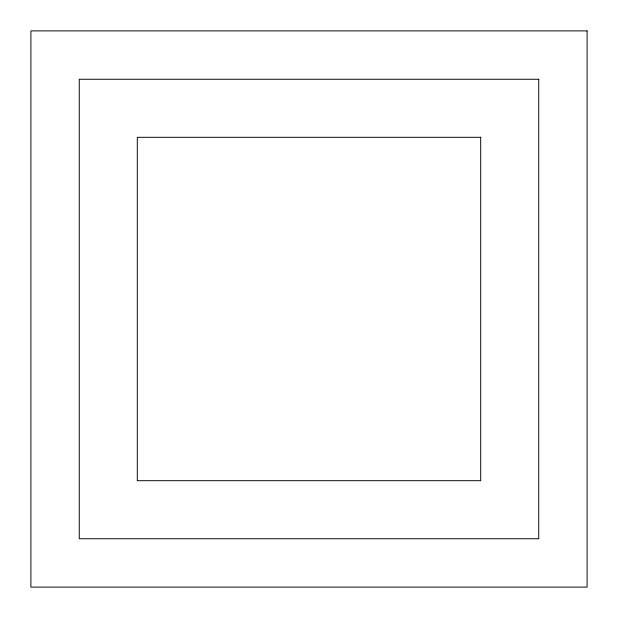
<?xml version="1.0" encoding="UTF-8"?>
<svg xmlns="http://www.w3.org/2000/svg" width="618" height="618" viewBox="0 0 618 618"><rect width="100%" height="100%" fill="white"/><g stroke="black" fill="none" stroke-linecap="round" stroke-linejoin="round"><path stroke-width="0.93" d="M587.1 30.9L30.9 30.9L30.9 587.1L587.1 587.1L587.1 30.9M538.734 79.266L79.266 79.266L79.266 538.734L538.734 538.734L538.734 79.266M480.696 137.304L137.304 137.304L137.304 480.696L480.696 480.696L480.696 137.304"/></g></svg>
